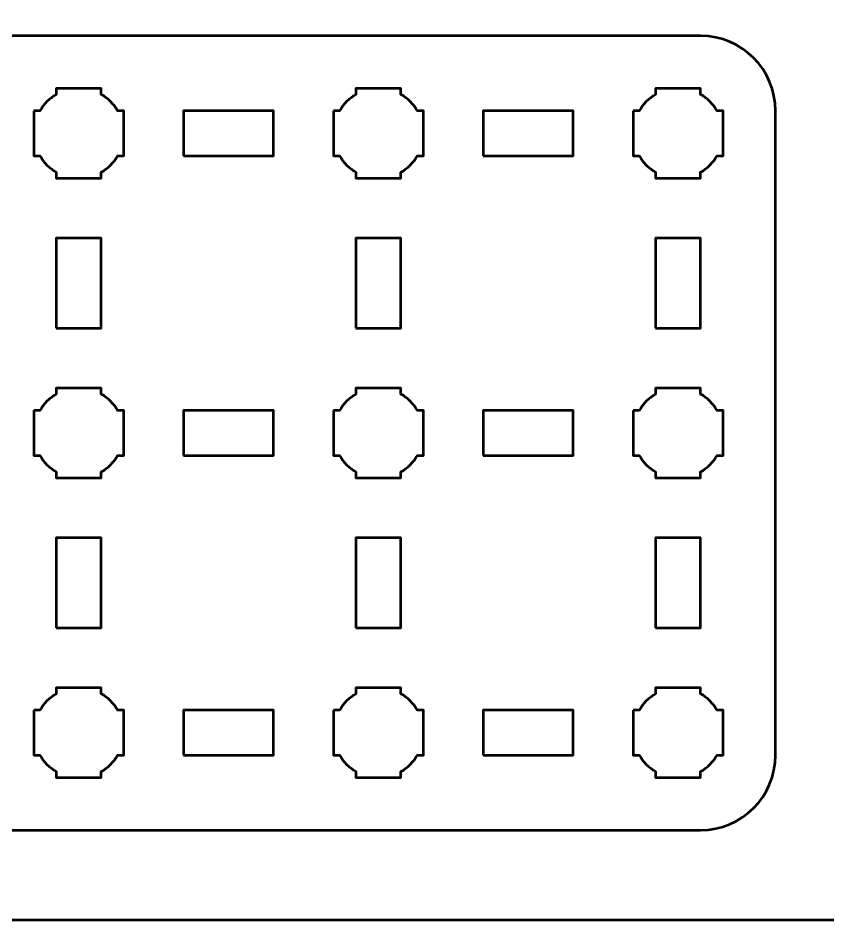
# Model space of a CAD drawing. Header units: centimetres. Extents: x -21 to 0, y -29.7 to 0.
# Drawn here: x -15.91 to -10.5, y -29.7 to -23.68 of the extents above; entities that cross this region are included whole.
import ezdxf

# ---------------------------------------------------------------- set-up
doc = ezdxf.new("R2010")
doc.units = ezdxf.units.CM
doc.header["$MEASUREMENT"] = 0
doc.layers.add('Layer 1', color=7, linetype='Continuous')

msp = doc.modelspace()

# ---------------------------------------------------------------- linework, layer by layer
at = {"layer": 'Layer 1', "lineweight": 53}
for points in [[(-14.8, -24.6), (-14.2, -24.6), (-14.2, -24.3), (-14.8, -24.3), (-14.8, -24.6)], [(-12.8, -24.6), (-12.2, -24.6), (-12.2, -24.3), (-12.8, -24.3), (-12.8, -24.6)], [(-15.65, -25.75), (-15.35, -25.75), (-15.35, -25.15), (-15.65, -25.15), (-15.65, -25.75)], [(-13.65, -25.75), (-13.35, -25.75), (-13.35, -25.15), (-13.65, -25.15), (-13.65, -25.75)], [(-11.65, -25.75), (-11.35, -25.75), (-11.35, -25.15), (-11.65, -25.15), (-11.65, -25.75)], [(-14.8, -26.6), (-14.2, -26.6), (-14.2, -26.3), (-14.8, -26.3), (-14.8, -26.6)], [(-12.8, -26.6), (-12.2, -26.6), (-12.2, -26.3), (-12.8, -26.3), (-12.8, -26.6)], [(-15.65, -27.75), (-15.35, -27.75), (-15.35, -27.15), (-15.65, -27.15), (-15.65, -27.75)], [(-13.65, -27.75), (-13.35, -27.75), (-13.35, -27.15), (-13.65, -27.15), (-13.65, -27.75)], [(-11.65, -27.75), (-11.35, -27.75), (-11.35, -27.15), (-11.65, -27.15), (-11.65, -27.75)], [(-14.8, -28.6), (-14.2, -28.6), (-14.2, -28.3), (-14.8, -28.3), (-14.8, -28.6)], [(-12.8, -28.6), (-12.2, -28.6), (-12.2, -28.3), (-12.8, -28.3), (-12.8, -28.6)]]:
    msp.add_lwpolyline(points, close=True, dxfattribs=at)
at = {"layer": 'Layer 1', "color": 1, "lineweight": 53}
msp.add_open_spline([(-21.00003, -29.19995), (-21.00003, -29.19995), (-21.00003, -5.89992), (-21.00003, -5.89992), (-21.00003, -5.89992), (-21.00003, -5.81709), (-20.93286, -5.74992), (-20.85003, -5.74992), (-20.85003, -5.74992), (-20.7672, -5.74992), (-20.70003, -5.68275), (-20.70003, -5.59992), (-20.70003, -5.59992), (-20.70003, -5.51709), (-20.7672, -5.44992), (-20.85003, -5.44992), (-20.85003, -5.44992), (-20.93286, -5.44992), (-21.00003, -5.38275), (-21.00003, -5.29992), (-21.00003, -5.29992), (-21.00003, -5.21709), (-20.93286, -5.14992), (-20.85003, -5.14992), (-20.85003, -5.14992), (-20.7672, -5.14992), (-20.70003, -5.08275), (-20.70003, -4.99992), (-20.70003, -4.99992), (-20.70003, -4.91709), (-20.7672, -4.84992), (-20.85003, -4.84992), (-20.85003, -4.84992), (-20.93286, -4.84992), (-21.00003, -4.78275), (-21.00003, -4.69992), (-21.00003, -4.69992), (-21.00003, -4.61709), (-20.93286, -4.54992), (-20.85003, -4.54992), (-20.85003, -4.54992), (-20.7672, -4.54992), (-20.70003, -4.48275), (-20.70003, -4.39992), (-20.70003, -4.39992), (-20.70003, -4.31709), (-20.7672, -4.24992), (-20.85003, -4.24992), (-20.85003, -4.24992), (-20.93286, -4.24992), (-21.00003, -4.18275), (-21.00003, -4.09992), (-21.00003, -4.09992), (-21.00003, -4.01709), (-20.93286, -3.94992), (-20.85003, -3.94992), (-20.85003, -3.94992), (-20.7672, -3.94992), (-20.70003, -3.88275), (-20.70003, -3.79992), (-20.70003, -3.79992), (-20.70003, -3.71709), (-20.7672, -3.64992), (-20.85003, -3.64992), (-20.85003, -3.64992), (-20.93286, -3.64992), (-21.00003, -3.58275), (-21.00003, -3.49992), (-21.00003, -3.49992), (-21.00003, -3.41709), (-20.93286, -3.34992), (-20.85003, -3.34992), (-20.85003, -3.34992), (-20.7672, -3.34992), (-20.70003, -3.28275), (-20.70003, -3.19992), (-20.70003, -3.19992), (-20.70003, -3.11709), (-20.7672, -3.04992), (-20.85003, -3.04992), (-20.85003, -3.04992), (-20.93286, -3.04992), (-21.00003, -2.98275), (-21.00003, -2.89992), (-21.00003, -2.89992), (-21.00003, -2.81709), (-20.93286, -2.74992), (-20.85003, -2.74992), (-20.85003, -2.74992), (-20.7672, -2.74992), (-20.70003, -2.68275), (-20.70003, -2.59992), (-20.70003, -2.59992), (-20.70003, -2.51709), (-20.7672, -2.44992), (-20.85003, -2.44992), (-20.85003, -2.44992), (-20.93286, -2.44992), (-21.00003, -2.38275), (-21.00003, -2.29992), (-21.00003, -2.29992), (-21.00003, -2.21709), (-20.93286, -2.14992), (-20.85003, -2.14992), (-20.85003, -2.14992), (-20.7672, -2.14992), (-20.70003, -2.08275), (-20.70003, -1.99992), (-20.70003, -1.99992), (-20.70003, -1.91709), (-20.7672, -1.84992), (-20.85003, -1.84992), (-20.85003, -1.84992), (-20.93286, -1.84992), (-21.00003, -1.78275), (-21.00003, -1.69992), (-21.00003, -1.69992), (-21.00003, -1.61709), (-20.93286, -1.54992), (-20.85003, -1.54992), (-20.85003, -1.54992), (-20.7672, -1.54992), (-20.70003, -1.48275), (-20.70003, -1.39992), (-20.70003, -1.39992), (-20.70003, -1.31709), (-20.7672, -1.24992), (-20.85003, -1.24992), (-20.85003, -1.24992), (-20.93286, -1.24992), (-21.00003, -1.18275), (-21.00003, -1.09992), (-21.00003, -1.09992), (-21.00003, -1.09992), (-21.00003, -0.49992), (-21.00003, -0.49992), (-21.00003, -0.49992), (-21.00003, -0.22295), (-20.77694, 0.00004), (-20.49994, 0.00004), (-20.49994, 0.00004), (-20.49994, 0.00004), (-0.50008, 0.00004), (-0.50008, 0.00004), (-0.50008, 0.00004), (-0.22294, 0.00004), (0.00002, -0.22295), (0.00002, -0.49992), (0.00002, -0.49992), (0.00002, -0.49992), (0.00002, -29.19995), (0.00002, -29.19995), (0.00002, -29.19995), (0.00002, -29.47695), (-0.22294, -29.70004), (-0.50008, -29.70004), (-0.50008, -29.70004), (-0.50008, -29.70004), (-20.49994, -29.70004), (-20.49994, -29.70004), (-20.49994, -29.70004), (-20.77694, -29.70004), (-21.00003, -29.47695), (-21.00003, -29.19995)], degree=3, knots=[0, 0, 0, 0, 0.0243902, 0.0243902, 0.0243902, 0.0243902, 0.0487805, 0.0487805, 0.0487805, 0.0487805, 0.0731707, 0.0731707, 0.0731707, 0.0731707, 0.097561, 0.097561, 0.097561, 0.097561, 0.1219512, 0.1219512, 0.1219512, 0.1219512, 0.1463415, 0.1463415, 0.1463415, 0.1463415, 0.1707317, 0.1707317, 0.1707317, 0.1707317, 0.195122, 0.195122, 0.195122, 0.195122, 0.2195122, 0.2195122, 0.2195122, 0.2195122, 0.2439024, 0.2439024, 0.2439024, 0.2439024, 0.2682927, 0.2682927, 0.2682927, 0.2682927, 0.2926829, 0.2926829, 0.2926829, 0.2926829, 0.3170732, 0.3170732, 0.3170732, 0.3170732, 0.3414634, 0.3414634, 0.3414634, 0.3414634, 0.3658537, 0.3658537, 0.3658537, 0.3658537, 0.3902439, 0.3902439, 0.3902439, 0.3902439, 0.4146341, 0.4146341, 0.4146341, 0.4146341, 0.4390244, 0.4390244, 0.4390244, 0.4390244, 0.4634146, 0.4634146, 0.4634146, 0.4634146, 0.4878049, 0.4878049, 0.4878049, 0.4878049, 0.5121951, 0.5121951, 0.5121951, 0.5121951, 0.5365854, 0.5365854, 0.5365854, 0.5365854, 0.5609756, 0.5609756, 0.5609756, 0.5609756, 0.5853659, 0.5853659, 0.5853659, 0.5853659, 0.6097561, 0.6097561, 0.6097561, 0.6097561, 0.6341463, 0.6341463, 0.6341463, 0.6341463, 0.6585366, 0.6585366, 0.6585366, 0.6585366, 0.6829268, 0.6829268, 0.6829268, 0.6829268, 0.7073171, 0.7073171, 0.7073171, 0.7073171, 0.7317073, 0.7317073, 0.7317073, 0.7317073, 0.7560976, 0.7560976, 0.7560976, 0.7560976, 0.7804878, 0.7804878, 0.7804878, 0.7804878, 0.804878, 0.804878, 0.804878, 0.804878, 0.8292683, 0.8292683, 0.8292683, 0.8292683, 0.8536585, 0.8536585, 0.8536585, 0.8536585, 0.8780488, 0.8780488, 0.8780488, 0.8780488, 0.902439, 0.902439, 0.902439, 0.902439, 0.9268293, 0.9268293, 0.9268293, 0.9268293, 0.9512195, 0.9512195, 0.9512195, 0.9512195, 0.9756098, 0.9756098, 0.9756098, 0.9756098, 1, 1, 1, 1], dxfattribs=at)
at = {"layer": 'Layer 1', "color": 3, "lineweight": 53}
msp.add_open_spline([(-20.15, -28.6), (-20.15, -28.6), (-20.15, -24.3), (-20.15, -24.3), (-20.15, -24.3), (-20.15, -24.02391), (-19.92609, -23.8), (-19.65, -23.8), (-19.65, -23.8), (-19.65, -23.8), (-11.35, -23.8), (-11.35, -23.8), (-11.35, -23.8), (-11.07391, -23.8), (-10.85, -24.02391), (-10.85, -24.3), (-10.85, -24.3), (-10.85, -24.3), (-10.85, -28.6), (-10.85, -28.6), (-10.85, -28.6), (-10.85, -28.87609), (-11.07391, -29.1), (-11.35, -29.1), (-11.35, -29.1), (-11.35, -29.1), (-19.65, -29.1), (-19.65, -29.1), (-19.65, -29.1), (-19.92609, -29.1), (-20.15, -28.87609), (-20.15, -28.6)], degree=3, knots=[0, 0, 0, 0, 0.125, 0.125, 0.125, 0.125, 0.25, 0.25, 0.25, 0.25, 0.375, 0.375, 0.375, 0.375, 0.5, 0.5, 0.5, 0.5, 0.625, 0.625, 0.625, 0.625, 0.75, 0.75, 0.75, 0.75, 0.875, 0.875, 0.875, 0.875, 1, 1, 1, 1], dxfattribs=at)
at = {"layer": 'Layer 1', "lineweight": 53}
for points in [[(-15.8, -24.3), (-15.8, -24.3), (-15.75985, -24.3), (-15.75985, -24.3), (-15.75985, -24.3), (-15.7335, -24.25447), (-15.69553, -24.2165), (-15.65, -24.19015), (-15.65, -24.19015), (-15.65, -24.19015), (-15.65, -24.15), (-15.65, -24.15), (-15.65, -24.15), (-15.65, -24.15), (-15.5, -24.15), (-15.5, -24.15), (-15.5, -24.15), (-15.5, -24.15), (-15.35, -24.15), (-15.35, -24.15), (-15.35, -24.15), (-15.35, -24.15), (-15.35, -24.19015), (-15.35, -24.19015), (-15.35, -24.19015), (-15.30447, -24.2165), (-15.2665, -24.25447), (-15.24015, -24.3), (-15.24015, -24.3), (-15.24015, -24.3), (-15.2, -24.3), (-15.2, -24.3), (-15.2, -24.3), (-15.2, -24.3), (-15.2, -24.45), (-15.2, -24.45), (-15.2, -24.45), (-15.2, -24.45), (-15.2, -24.6), (-15.2, -24.6), (-15.2, -24.6), (-15.2, -24.6), (-15.24015, -24.6), (-15.24015, -24.6), (-15.24015, -24.6), (-15.2665, -24.64553), (-15.30447, -24.6835), (-15.35, -24.70985), (-15.35, -24.70985), (-15.35, -24.70985), (-15.35, -24.75), (-15.35, -24.75), (-15.35, -24.75), (-15.35, -24.75), (-15.5, -24.75), (-15.5, -24.75), (-15.5, -24.75), (-15.5, -24.75), (-15.65, -24.75), (-15.65, -24.75), (-15.65, -24.75), (-15.65, -24.75), (-15.65, -24.70985), (-15.65, -24.70985), (-15.65, -24.70985), (-15.69553, -24.6835), (-15.7335, -24.64553), (-15.75985, -24.6), (-15.75985, -24.6), (-15.75985, -24.6), (-15.8, -24.6), (-15.8, -24.6), (-15.8, -24.6), (-15.8, -24.6), (-15.8, -24.45), (-15.8, -24.45), (-15.8, -24.45), (-15.8, -24.45), (-15.8, -24.3), (-15.8, -24.3)], [(-13.8, -24.3), (-13.8, -24.3), (-13.75985, -24.3), (-13.75985, -24.3), (-13.75985, -24.3), (-13.7335, -24.25447), (-13.69553, -24.2165), (-13.65, -24.19015), (-13.65, -24.19015), (-13.65, -24.19015), (-13.65, -24.15), (-13.65, -24.15), (-13.65, -24.15), (-13.65, -24.15), (-13.5, -24.15), (-13.5, -24.15), (-13.5, -24.15), (-13.5, -24.15), (-13.35, -24.15), (-13.35, -24.15), (-13.35, -24.15), (-13.35, -24.15), (-13.35, -24.19015), (-13.35, -24.19015), (-13.35, -24.19015), (-13.30447, -24.2165), (-13.2665, -24.25447), (-13.24015, -24.3), (-13.24015, -24.3), (-13.24015, -24.3), (-13.2, -24.3), (-13.2, -24.3), (-13.2, -24.3), (-13.2, -24.3), (-13.2, -24.45), (-13.2, -24.45), (-13.2, -24.45), (-13.2, -24.45), (-13.2, -24.6), (-13.2, -24.6), (-13.2, -24.6), (-13.2, -24.6), (-13.24015, -24.6), (-13.24015, -24.6), (-13.24015, -24.6), (-13.2665, -24.64553), (-13.30447, -24.6835), (-13.35, -24.70985), (-13.35, -24.70985), (-13.35, -24.70985), (-13.35, -24.75), (-13.35, -24.75), (-13.35, -24.75), (-13.35, -24.75), (-13.5, -24.75), (-13.5, -24.75), (-13.5, -24.75), (-13.5, -24.75), (-13.65, -24.75), (-13.65, -24.75), (-13.65, -24.75), (-13.65, -24.75), (-13.65, -24.70985), (-13.65, -24.70985), (-13.65, -24.70985), (-13.69553, -24.6835), (-13.7335, -24.64553), (-13.75985, -24.6), (-13.75985, -24.6), (-13.75985, -24.6), (-13.8, -24.6), (-13.8, -24.6), (-13.8, -24.6), (-13.8, -24.6), (-13.8, -24.45), (-13.8, -24.45), (-13.8, -24.45), (-13.8, -24.45), (-13.8, -24.3), (-13.8, -24.3)], [(-11.8, -24.3), (-11.8, -24.3), (-11.75985, -24.3), (-11.75985, -24.3), (-11.75985, -24.3), (-11.7335, -24.25447), (-11.69553, -24.2165), (-11.65, -24.19015), (-11.65, -24.19015), (-11.65, -24.19015), (-11.65, -24.15), (-11.65, -24.15), (-11.65, -24.15), (-11.65, -24.15), (-11.5, -24.15), (-11.5, -24.15), (-11.5, -24.15), (-11.5, -24.15), (-11.35, -24.15), (-11.35, -24.15), (-11.35, -24.15), (-11.35, -24.15), (-11.35, -24.19015), (-11.35, -24.19015), (-11.35, -24.19015), (-11.30447, -24.2165), (-11.2665, -24.25447), (-11.24015, -24.3), (-11.24015, -24.3), (-11.24015, -24.3), (-11.2, -24.3), (-11.2, -24.3), (-11.2, -24.3), (-11.2, -24.3), (-11.2, -24.45), (-11.2, -24.45), (-11.2, -24.45), (-11.2, -24.45), (-11.2, -24.6), (-11.2, -24.6), (-11.2, -24.6), (-11.2, -24.6), (-11.24015, -24.6), (-11.24015, -24.6), (-11.24015, -24.6), (-11.2665, -24.64553), (-11.30447, -24.6835), (-11.35, -24.70985), (-11.35, -24.70985), (-11.35, -24.70985), (-11.35, -24.75), (-11.35, -24.75), (-11.35, -24.75), (-11.35, -24.75), (-11.5, -24.75), (-11.5, -24.75), (-11.5, -24.75), (-11.5, -24.75), (-11.65, -24.75), (-11.65, -24.75), (-11.65, -24.75), (-11.65, -24.75), (-11.65, -24.70985), (-11.65, -24.70985), (-11.65, -24.70985), (-11.69553, -24.6835), (-11.7335, -24.64553), (-11.75985, -24.6), (-11.75985, -24.6), (-11.75985, -24.6), (-11.8, -24.6), (-11.8, -24.6), (-11.8, -24.6), (-11.8, -24.6), (-11.8, -24.45), (-11.8, -24.45), (-11.8, -24.45), (-11.8, -24.45), (-11.8, -24.3), (-11.8, -24.3)], [(-15.8, -26.3), (-15.8, -26.3), (-15.75985, -26.3), (-15.75985, -26.3), (-15.75985, -26.3), (-15.7335, -26.25447), (-15.69553, -26.2165), (-15.65, -26.19015), (-15.65, -26.19015), (-15.65, -26.19015), (-15.65, -26.15), (-15.65, -26.15), (-15.65, -26.15), (-15.65, -26.15), (-15.5, -26.15), (-15.5, -26.15), (-15.5, -26.15), (-15.5, -26.15), (-15.35, -26.15), (-15.35, -26.15), (-15.35, -26.15), (-15.35, -26.15), (-15.35, -26.19015), (-15.35, -26.19015), (-15.35, -26.19015), (-15.30447, -26.2165), (-15.2665, -26.25447), (-15.24015, -26.3), (-15.24015, -26.3), (-15.24015, -26.3), (-15.2, -26.3), (-15.2, -26.3), (-15.2, -26.3), (-15.2, -26.3), (-15.2, -26.45), (-15.2, -26.45), (-15.2, -26.45), (-15.2, -26.45), (-15.2, -26.6), (-15.2, -26.6), (-15.2, -26.6), (-15.2, -26.6), (-15.24015, -26.6), (-15.24015, -26.6), (-15.24015, -26.6), (-15.2665, -26.64553), (-15.30447, -26.6835), (-15.35, -26.70985), (-15.35, -26.70985), (-15.35, -26.70985), (-15.35, -26.75), (-15.35, -26.75), (-15.35, -26.75), (-15.35, -26.75), (-15.5, -26.75), (-15.5, -26.75), (-15.5, -26.75), (-15.5, -26.75), (-15.65, -26.75), (-15.65, -26.75), (-15.65, -26.75), (-15.65, -26.75), (-15.65, -26.70985), (-15.65, -26.70985), (-15.65, -26.70985), (-15.69553, -26.6835), (-15.7335, -26.64553), (-15.75985, -26.6), (-15.75985, -26.6), (-15.75985, -26.6), (-15.8, -26.6), (-15.8, -26.6), (-15.8, -26.6), (-15.8, -26.6), (-15.8, -26.45), (-15.8, -26.45), (-15.8, -26.45), (-15.8, -26.45), (-15.8, -26.3), (-15.8, -26.3)], [(-13.8, -26.3), (-13.8, -26.3), (-13.75985, -26.3), (-13.75985, -26.3), (-13.75985, -26.3), (-13.7335, -26.25447), (-13.69553, -26.2165), (-13.65, -26.19015), (-13.65, -26.19015), (-13.65, -26.19015), (-13.65, -26.15), (-13.65, -26.15), (-13.65, -26.15), (-13.65, -26.15), (-13.5, -26.15), (-13.5, -26.15), (-13.5, -26.15), (-13.5, -26.15), (-13.35, -26.15), (-13.35, -26.15), (-13.35, -26.15), (-13.35, -26.15), (-13.35, -26.19015), (-13.35, -26.19015), (-13.35, -26.19015), (-13.30447, -26.2165), (-13.2665, -26.25447), (-13.24015, -26.3), (-13.24015, -26.3), (-13.24015, -26.3), (-13.2, -26.3), (-13.2, -26.3), (-13.2, -26.3), (-13.2, -26.3), (-13.2, -26.45), (-13.2, -26.45), (-13.2, -26.45), (-13.2, -26.45), (-13.2, -26.6), (-13.2, -26.6), (-13.2, -26.6), (-13.2, -26.6), (-13.24015, -26.6), (-13.24015, -26.6), (-13.24015, -26.6), (-13.2665, -26.64553), (-13.30447, -26.6835), (-13.35, -26.70985), (-13.35, -26.70985), (-13.35, -26.70985), (-13.35, -26.75), (-13.35, -26.75), (-13.35, -26.75), (-13.35, -26.75), (-13.5, -26.75), (-13.5, -26.75), (-13.5, -26.75), (-13.5, -26.75), (-13.65, -26.75), (-13.65, -26.75), (-13.65, -26.75), (-13.65, -26.75), (-13.65, -26.70985), (-13.65, -26.70985), (-13.65, -26.70985), (-13.69553, -26.6835), (-13.7335, -26.64553), (-13.75985, -26.6), (-13.75985, -26.6), (-13.75985, -26.6), (-13.8, -26.6), (-13.8, -26.6), (-13.8, -26.6), (-13.8, -26.6), (-13.8, -26.45), (-13.8, -26.45), (-13.8, -26.45), (-13.8, -26.45), (-13.8, -26.3), (-13.8, -26.3)], [(-11.8, -26.3), (-11.8, -26.3), (-11.75985, -26.3), (-11.75985, -26.3), (-11.75985, -26.3), (-11.7335, -26.25447), (-11.69553, -26.2165), (-11.65, -26.19015), (-11.65, -26.19015), (-11.65, -26.19015), (-11.65, -26.15), (-11.65, -26.15), (-11.65, -26.15), (-11.65, -26.15), (-11.5, -26.15), (-11.5, -26.15), (-11.5, -26.15), (-11.5, -26.15), (-11.35, -26.15), (-11.35, -26.15), (-11.35, -26.15), (-11.35, -26.15), (-11.35, -26.19015), (-11.35, -26.19015), (-11.35, -26.19015), (-11.30447, -26.2165), (-11.2665, -26.25447), (-11.24015, -26.3), (-11.24015, -26.3), (-11.24015, -26.3), (-11.2, -26.3), (-11.2, -26.3), (-11.2, -26.3), (-11.2, -26.3), (-11.2, -26.45), (-11.2, -26.45), (-11.2, -26.45), (-11.2, -26.45), (-11.2, -26.6), (-11.2, -26.6), (-11.2, -26.6), (-11.2, -26.6), (-11.24015, -26.6), (-11.24015, -26.6), (-11.24015, -26.6), (-11.2665, -26.64553), (-11.30447, -26.6835), (-11.35, -26.70985), (-11.35, -26.70985), (-11.35, -26.70985), (-11.35, -26.75), (-11.35, -26.75), (-11.35, -26.75), (-11.35, -26.75), (-11.5, -26.75), (-11.5, -26.75), (-11.5, -26.75), (-11.5, -26.75), (-11.65, -26.75), (-11.65, -26.75), (-11.65, -26.75), (-11.65, -26.75), (-11.65, -26.70985), (-11.65, -26.70985), (-11.65, -26.70985), (-11.69553, -26.6835), (-11.7335, -26.64553), (-11.75985, -26.6), (-11.75985, -26.6), (-11.75985, -26.6), (-11.8, -26.6), (-11.8, -26.6), (-11.8, -26.6), (-11.8, -26.6), (-11.8, -26.45), (-11.8, -26.45), (-11.8, -26.45), (-11.8, -26.45), (-11.8, -26.3), (-11.8, -26.3)], [(-15.8, -28.3), (-15.8, -28.3), (-15.75985, -28.3), (-15.75985, -28.3), (-15.75985, -28.3), (-15.7335, -28.25447), (-15.69553, -28.2165), (-15.65, -28.19015), (-15.65, -28.19015), (-15.65, -28.19015), (-15.65, -28.15), (-15.65, -28.15), (-15.65, -28.15), (-15.65, -28.15), (-15.5, -28.15), (-15.5, -28.15), (-15.5, -28.15), (-15.5, -28.15), (-15.35, -28.15), (-15.35, -28.15), (-15.35, -28.15), (-15.35, -28.15), (-15.35, -28.19015), (-15.35, -28.19015), (-15.35, -28.19015), (-15.30447, -28.2165), (-15.2665, -28.25447), (-15.24015, -28.3), (-15.24015, -28.3), (-15.24015, -28.3), (-15.2, -28.3), (-15.2, -28.3), (-15.2, -28.3), (-15.2, -28.3), (-15.2, -28.45), (-15.2, -28.45), (-15.2, -28.45), (-15.2, -28.45), (-15.2, -28.6), (-15.2, -28.6), (-15.2, -28.6), (-15.2, -28.6), (-15.24015, -28.6), (-15.24015, -28.6), (-15.24015, -28.6), (-15.2665, -28.64553), (-15.30447, -28.6835), (-15.35, -28.70985), (-15.35, -28.70985), (-15.35, -28.70985), (-15.35, -28.75), (-15.35, -28.75), (-15.35, -28.75), (-15.35, -28.75), (-15.5, -28.75), (-15.5, -28.75), (-15.5, -28.75), (-15.5, -28.75), (-15.65, -28.75), (-15.65, -28.75), (-15.65, -28.75), (-15.65, -28.75), (-15.65, -28.70985), (-15.65, -28.70985), (-15.65, -28.70985), (-15.69553, -28.6835), (-15.7335, -28.64553), (-15.75985, -28.6), (-15.75985, -28.6), (-15.75985, -28.6), (-15.8, -28.6), (-15.8, -28.6), (-15.8, -28.6), (-15.8, -28.6), (-15.8, -28.45), (-15.8, -28.45), (-15.8, -28.45), (-15.8, -28.45), (-15.8, -28.3), (-15.8, -28.3)], [(-13.8, -28.3), (-13.8, -28.3), (-13.75985, -28.3), (-13.75985, -28.3), (-13.75985, -28.3), (-13.7335, -28.25447), (-13.69553, -28.2165), (-13.65, -28.19015), (-13.65, -28.19015), (-13.65, -28.19015), (-13.65, -28.15), (-13.65, -28.15), (-13.65, -28.15), (-13.65, -28.15), (-13.5, -28.15), (-13.5, -28.15), (-13.5, -28.15), (-13.5, -28.15), (-13.35, -28.15), (-13.35, -28.15), (-13.35, -28.15), (-13.35, -28.15), (-13.35, -28.19015), (-13.35, -28.19015), (-13.35, -28.19015), (-13.30447, -28.2165), (-13.2665, -28.25447), (-13.24015, -28.3), (-13.24015, -28.3), (-13.24015, -28.3), (-13.2, -28.3), (-13.2, -28.3), (-13.2, -28.3), (-13.2, -28.3), (-13.2, -28.45), (-13.2, -28.45), (-13.2, -28.45), (-13.2, -28.45), (-13.2, -28.6), (-13.2, -28.6), (-13.2, -28.6), (-13.2, -28.6), (-13.24015, -28.6), (-13.24015, -28.6), (-13.24015, -28.6), (-13.2665, -28.64553), (-13.30447, -28.6835), (-13.35, -28.70985), (-13.35, -28.70985), (-13.35, -28.70985), (-13.35, -28.75), (-13.35, -28.75), (-13.35, -28.75), (-13.35, -28.75), (-13.5, -28.75), (-13.5, -28.75), (-13.5, -28.75), (-13.5, -28.75), (-13.65, -28.75), (-13.65, -28.75), (-13.65, -28.75), (-13.65, -28.75), (-13.65, -28.70985), (-13.65, -28.70985), (-13.65, -28.70985), (-13.69553, -28.6835), (-13.7335, -28.64553), (-13.75985, -28.6), (-13.75985, -28.6), (-13.75985, -28.6), (-13.8, -28.6), (-13.8, -28.6), (-13.8, -28.6), (-13.8, -28.6), (-13.8, -28.45), (-13.8, -28.45), (-13.8, -28.45), (-13.8, -28.45), (-13.8, -28.3), (-13.8, -28.3)], [(-11.8, -28.3), (-11.8, -28.3), (-11.75985, -28.3), (-11.75985, -28.3), (-11.75985, -28.3), (-11.7335, -28.25447), (-11.69553, -28.2165), (-11.65, -28.19015), (-11.65, -28.19015), (-11.65, -28.19015), (-11.65, -28.15), (-11.65, -28.15), (-11.65, -28.15), (-11.65, -28.15), (-11.5, -28.15), (-11.5, -28.15), (-11.5, -28.15), (-11.5, -28.15), (-11.35, -28.15), (-11.35, -28.15), (-11.35, -28.15), (-11.35, -28.15), (-11.35, -28.19015), (-11.35, -28.19015), (-11.35, -28.19015), (-11.30447, -28.2165), (-11.2665, -28.25447), (-11.24015, -28.3), (-11.24015, -28.3), (-11.24015, -28.3), (-11.2, -28.3), (-11.2, -28.3), (-11.2, -28.3), (-11.2, -28.3), (-11.2, -28.45), (-11.2, -28.45), (-11.2, -28.45), (-11.2, -28.45), (-11.2, -28.6), (-11.2, -28.6), (-11.2, -28.6), (-11.2, -28.6), (-11.24015, -28.6), (-11.24015, -28.6), (-11.24015, -28.6), (-11.2665, -28.64553), (-11.30447, -28.6835), (-11.35, -28.70985), (-11.35, -28.70985), (-11.35, -28.70985), (-11.35, -28.75), (-11.35, -28.75), (-11.35, -28.75), (-11.35, -28.75), (-11.5, -28.75), (-11.5, -28.75), (-11.5, -28.75), (-11.5, -28.75), (-11.65, -28.75), (-11.65, -28.75), (-11.65, -28.75), (-11.65, -28.75), (-11.65, -28.70985), (-11.65, -28.70985), (-11.65, -28.70985), (-11.69553, -28.6835), (-11.7335, -28.64553), (-11.75985, -28.6), (-11.75985, -28.6), (-11.75985, -28.6), (-11.8, -28.6), (-11.8, -28.6), (-11.8, -28.6), (-11.8, -28.6), (-11.8, -28.45), (-11.8, -28.45), (-11.8, -28.45), (-11.8, -28.45), (-11.8, -28.3), (-11.8, -28.3)]]:
    msp.add_open_spline(points, degree=3, knots=[0, 0, 0, 0, 0.05, 0.05, 0.05, 0.05, 0.1, 0.1, 0.1, 0.1, 0.15, 0.15, 0.15, 0.15, 0.2, 0.2, 0.2, 0.2, 0.25, 0.25, 0.25, 0.25, 0.3, 0.3, 0.3, 0.3, 0.35, 0.35, 0.35, 0.35, 0.4, 0.4, 0.4, 0.4, 0.45, 0.45, 0.45, 0.45, 0.5, 0.5, 0.5, 0.5, 0.55, 0.55, 0.55, 0.55, 0.6, 0.6, 0.6, 0.6, 0.65, 0.65, 0.65, 0.65, 0.7, 0.7, 0.7, 0.7, 0.75, 0.75, 0.75, 0.75, 0.8, 0.8, 0.8, 0.8, 0.85, 0.85, 0.85, 0.85, 0.9, 0.9, 0.9, 0.9, 0.95, 0.95, 0.95, 0.95, 1, 1, 1, 1], dxfattribs=at)

doc.saveas('drawing.dxf')
